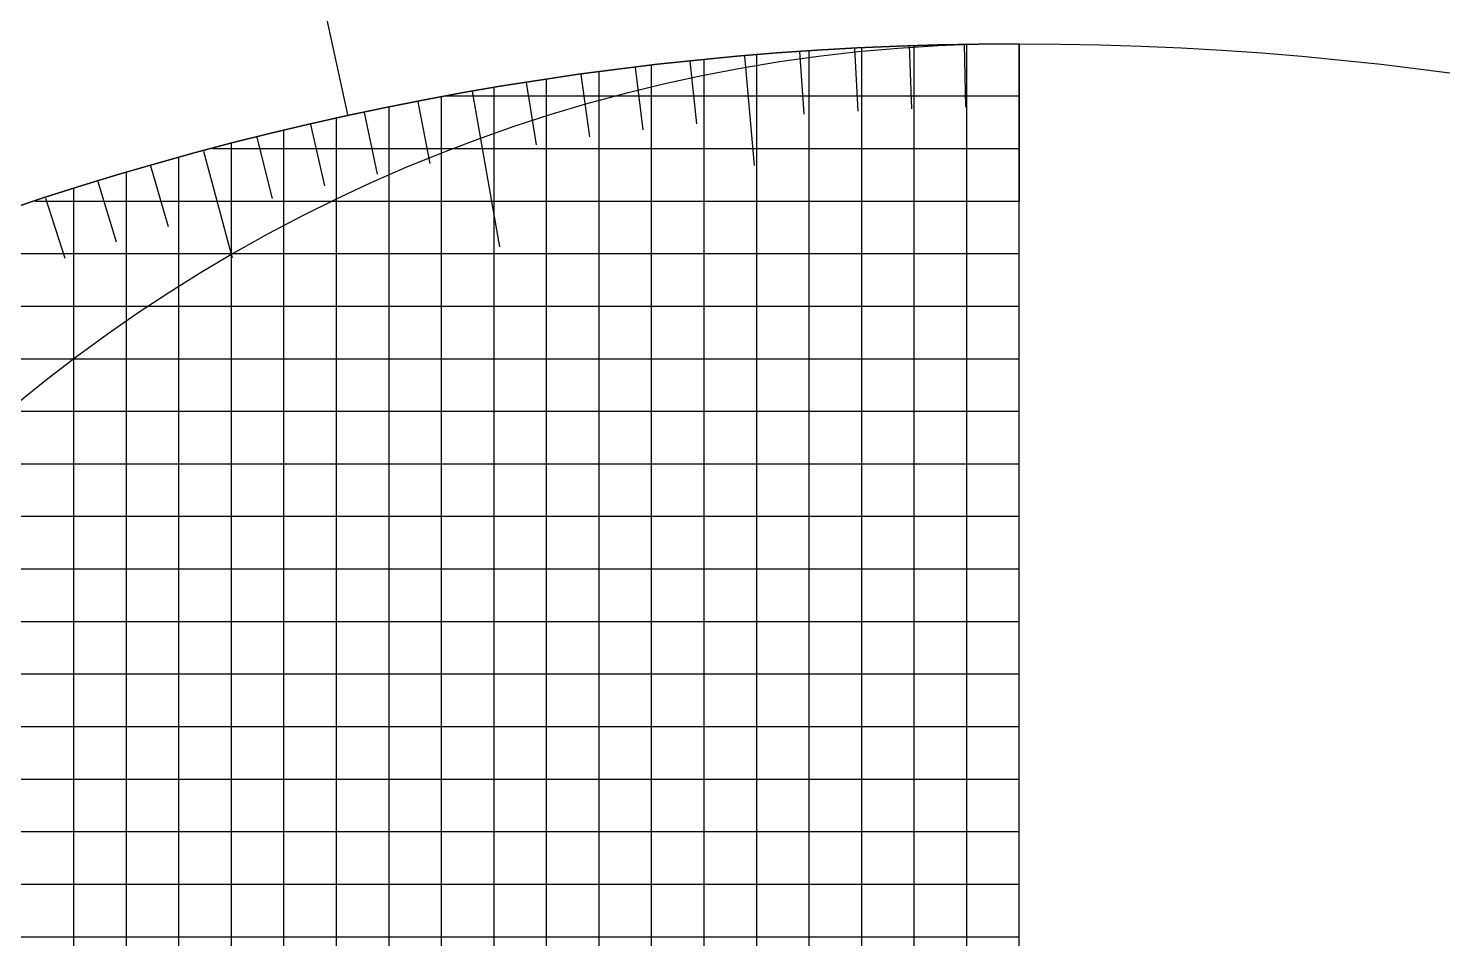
# Model space of a CAD drawing. Header units: millimetres. Extents: x -92 to 92, y -92 to 120.
# Drawn here: x -19.63 to 8.39, y 44.71 to 62.74 of the extents above; entities that cross this region are included whole.
import ezdxf

# ---------------------------------------------------------------- set-up
doc = ezdxf.new("R2010")
doc.units = ezdxf.units.MM
doc.layers.add('ENGRAVE', color=7, linetype='Continuous')
doc.layers.add('ENGRAVE_FINE', color=8, linetype='Continuous')

msp = doc.modelspace()

# ---------------------------------------------------------------- linework, layer by layer
at = {"layer": 'ENGRAVE'}
for points in [[(-15.6676, 71.8491), (-13.3027, 61.0039)], [(-5.2031, 0), (-5.2031, 62.2203)], [(0, -62.4375), (0, 62.4375)], [(0, 0), (0, 62.4375)], [(0, 62.4375), (0, 59.3156)], [(-5.4418, 62.1999), (-5.2513, 60.0229)], [(-10.8422, 61.4889), (-10.3001, 58.4145)], [(-10.4063, 0), (-10.4063, 61.5642)], [(-16.16, 60.31), (-15.5944, 58.1991)], [(-15.6094, 0), (-15.6094, 60.4548)], [(0, 57.2344), (-24.9533, 57.2344)], [(0, 52.0313), (-34.5136, 52.0313)], [(0, 46.8281), (-41.2985, 46.8281)]]:
    msp.add_lwpolyline(points, dxfattribs=at)
for radius in [90.65, 90.65, 88.2219, 83.7125, 83.7125, 80.1513, 73.5375, 73.5375, 69.6525, 62.4375, 62.4375]:
    msp.add_circle((0, 0), radius, dxfattribs=at)
for centre, radius, end in [((0, 0), 62.4375, 180), ((0, 31.2188), 31.2188, 270)]:
    msp.add_arc(centre, radius, 90, end, dxfattribs=at)
at = {"layer": 'ENGRAVE_FINE'}
for points in [[(-4.3554, 62.2854), (-4.2683, 61.0397)], [(-4.1625, 0), (-4.1625, 62.2986)], [(-3.2677, 62.3519), (-3.2024, 61.1049)], [(-3.1219, 0), (-3.1219, 62.3594)], [(-2.179, 62.3995), (-2.1355, 61.1515)], [(-2.0813, 0), (-2.0813, 62.4028)], [(-1.0897, 62.428), (-1.0679, 61.1794)], [(-1.0406, 0), (-1.0406, 62.4288)], [(-7.6092, 61.9721), (-7.457, 60.7327)], [(-7.2844, 0), (-7.2844, 62.0111)], [(-6.5265, 62.0955), (-6.396, 60.8536)], [(-6.2438, 0), (-6.2438, 62.1245)], [(-9.7674, 61.6688), (-9.572, 60.4354)], [(-9.3656, 0), (-9.3656, 61.7311)], [(-8.6896, 61.8299), (-8.5158, 60.5933)], [(-8.325, 0), (-8.325, 61.88)], [(-11.4469, 0), (-11.4469, 61.3792)], [(0, 61.3969), (-11.3519, 61.3969)], [(-12.4875, 0), (-12.4875, 61.176)], [(-11.9136, 61.2903), (-11.6754, 60.0645)], [(-14.0454, 60.8372), (-13.7645, 59.6205)], [(-13.5281, 0), (-13.5281, 60.9543)], [(-12.9815, 61.0731), (-12.7219, 59.8516)], [(-15.105, 60.5828), (-14.8029, 59.3712)], [(-14.5688, 0), (-14.5688, 60.714)], [(0, 60.3563), (-15.9864, 60.3563)], [(-17.2101, 60.0188), (-16.8659, 58.8184)], [(-16.65, 0), (-16.65, 60.1766)], [(-18.255, 59.7093), (-17.8899, 58.5151)], [(-17.6906, 0), (-17.6906, 59.8789)], [(-18.7313, 0), (-18.7313, 59.5616)], [(0, 59.3156), (-19.4961, 59.3156)], [(-19.2942, 59.3816), (-18.9084, 58.194)], [(0, 58.275), (-22.4157, 58.275)], [(0, 56.1938), (-27.2159, 56.1938)], [(0, 55.1531), (-29.2673, 55.1531)], [(0, 54.1125), (-31.1493, 54.1125)], [(0, 53.0719), (-32.891, 53.0719)], [(0, 50.9906), (-36.0333, 50.9906)], [(0, 49.95), (-37.4625, 49.95)], [(0, 48.9094), (-38.8113, 48.9094)], [(0, 47.8688), (-40.0877, 47.8688)], [(0, 45.7875), (-42.4493, 45.7875)], [(0, 44.7469), (-43.5449, 44.7469)]]:
    msp.add_lwpolyline(points, dxfattribs=at)

doc.saveas('drawing.dxf')
